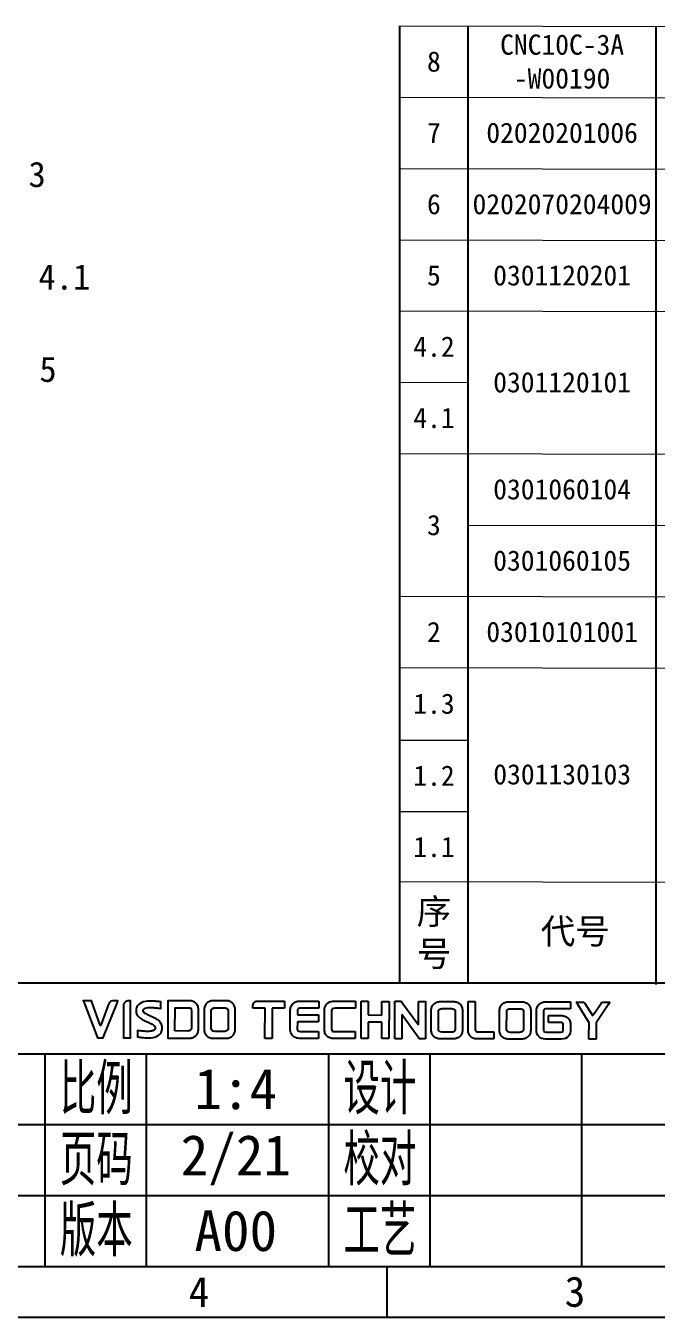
# Model space of a CAD drawing. Header units: millimetres. Extents: x 547 to 2149, y 622 to 1790.
# Drawn here: x 1022.7 to 1085, y 1580.2 to 1707.6 of the extents above; entities that cross this region are included whole.
import ezdxf

# ---------------------------------------------------------------- set-up
doc = ezdxf.new("R2010")
doc.units = ezdxf.units.MM
for name, color, linetype in [('中文标注', 3, 'Continuous'), ('仅图框使用', 7, 'Continuous'), ('元器件与线路', 7, 'Continuous'), ('英文数字标注', 3, 'Continuous')]:
    doc.layers.add(name, color=color, linetype=linetype)
doc.styles.get("Standard").update_dxf_attribs({"font": 'txt', "bigfont": 'gbcbig.shx'})
doc.styles.add('宋体', font='')
doc.styles.get('宋体').set_extended_font_data('宋体')

# ---------------------------------------------------------------- blocks, each defined once
blk = doc.blocks.new('Logo-Eng')
at = {"layer": '仅图框使用', "color": 4}
for points, knots in [([(-0.44, -1.42), (-0.44, -1.42), (-1.75, 1.92), (-1.75, 1.92), (-1.75, 1.92), (-1.75, 1.92), (-1.84, 2.14), (-1.84, 2.14), (-1.84, 2.14), (-1.84, 2.14), (-1.6, 2.14), (-1.6, 2.14), (-1.6, 2.14), (-1.6, 2.14), (-1.14, 2.14), (-1.14, 2.14), (-1.14, 2.14), (-1.14, 2.14), (-1.02, 2.14), (-1.02, 2.14), (-1.02, 2.14), (-1.02, 2.14), (-0.98, 2.03), (-0.98, 2.03), (-0.98, 2.03), (-0.98, 2.03), (-0.15, -0.28), (-0.15, -0.28), (-0.15, -0.28), (-0.15, -0.28), (-0.15, -0.28), (-0.15, -0.28), (-0.15, -0.28), (-0.14, -0.29), (-0.14, -0.3), (-0.13, -0.31), (-0.13, -0.31), (-0.13, -0.31), (-0.13, -0.31), (-0.13, -0.31), (-0.13, -0.31), (-0.13, -0.31), (-0.13, -0.31), (-0.12, -0.31), (-0.12, -0.31), (-0.12, -0.3), (-0.11, -0.29), (-0.11, -0.28), (-0.11, -0.28), (-0.11, -0.28), (-0.11, -0.28), (-0.11, -0.28), (-0.11, -0.28), (-0.11, -0.28), (0.64, 1.69), (0.64, 1.69), (0.64, 1.69), (0.82, 2.14), (0.9, 2.14), (1.3, 2.13), (1.3, 2.13), (1.3, 2.13), (1.36, 2.13), (1.36, 2.13), (1.36, 2.13), (1.36, 2.13), (1.6, 2.13), (1.6, 2.13), (1.6, 2.13), (1.6, 2.13), (1.51, 1.91), (1.51, 1.91), (1.51, 1.91), (1.51, 1.91), (0.17, -1.42), (0.17, -1.42), (0.17, -1.42), (0.17, -1.42), (0.13, -1.52), (0.13, -1.52), (0.13, -1.52), (0.13, -1.52), (0.02, -1.52), (0.02, -1.52), (0.02, -1.52), (0.02, -1.52), (-0.29, -1.52), (-0.29, -1.52), (-0.29, -1.52), (-0.29, -1.52), (-0.4, -1.52), (-0.4, -1.52), (-0.4, -1.52), (-0.4, -1.52), (-0.44, -1.42), (-0.44, -1.42)], [0, 0, 0, 0, 0.041667, 0.041667, 0.041667, 0.041667, 0.083333, 0.083333, 0.083333, 0.083333, 0.125, 0.125, 0.125, 0.125, 0.166667, 0.166667, 0.166667, 0.166667, 0.208333, 0.208333, 0.208333, 0.208333, 0.25, 0.25, 0.25, 0.25, 0.291667, 0.291667, 0.291667, 0.291667, 0.333333, 0.333333, 0.333333, 0.333333, 0.375, 0.375, 0.375, 0.375, 0.416667, 0.416667, 0.416667, 0.416667, 0.458333, 0.458333, 0.458333, 0.458333, 0.5, 0.5, 0.5, 0.5, 0.541667, 0.541667, 0.541667, 0.541667, 0.583333, 0.583333, 0.583333, 0.583333, 0.625, 0.625, 0.625, 0.625, 0.666667, 0.666667, 0.666667, 0.666667, 0.708333, 0.708333, 0.708333, 0.708333, 0.75, 0.75, 0.75, 0.75, 0.791667, 0.791667, 0.791667, 0.791667, 0.833333, 0.833333, 0.833333, 0.833333, 0.875, 0.875, 0.875, 0.875, 0.916667, 0.916667, 0.916667, 0.916667, 0.958333, 0.958333, 0.958333, 0.958333, 1, 1, 1, 1]), ([(2.85, 1.96), (2.85, 1.96), (2.84, -1.36), (2.84, -1.36), (2.84, -1.36), (2.84, -1.36), (2.84, -1.53), (2.84, -1.53), (2.84, -1.53), (2.84, -1.53), (2.68, -1.53), (2.68, -1.53), (2.68, -1.53), (2.68, -1.53), (2.29, -1.53), (2.29, -1.53), (2.29, -1.53), (2.29, -1.53), (2.13, -1.52), (2.13, -1.52), (2.13, -1.52), (2.13, -1.52), (2.13, -1.36), (2.13, -1.36), (2.13, -1.36), (2.13, -1.36), (2.14, 1.62), (2.14, 1.62), (2.14, 1.62), (2.14, 1.8), (2.2, 1.93), (2.3, 2.01), (2.3, 2.01), (2.4, 2.09), (2.53, 2.13), (2.68, 2.13), (2.68, 2.13), (2.68, 2.13), (2.85, 2.13), (2.85, 2.13), (2.85, 2.13), (2.85, 2.13), (2.85, 1.96), (2.85, 1.96)], [0, 0, 0, 0, 0.090909, 0.090909, 0.090909, 0.090909, 0.181818, 0.181818, 0.181818, 0.181818, 0.272727, 0.272727, 0.272727, 0.272727, 0.363636, 0.363636, 0.363636, 0.363636, 0.454545, 0.454545, 0.454545, 0.454545, 0.545455, 0.545455, 0.545455, 0.545455, 0.636364, 0.636364, 0.636364, 0.636364, 0.727273, 0.727273, 0.727273, 0.727273, 0.818182, 0.818182, 0.818182, 0.818182, 0.909091, 0.909091, 0.909091, 0.909091, 1, 1, 1, 1]), ([(5.48, 2.07), (5.56, 2.06), (5.63, 2.05), (5.68, 2.05), (5.68, 2.05), (5.68, 2.05), (5.82, 2.03), (5.82, 2.03), (5.82, 2.03), (5.82, 2.03), (5.82, 1.89), (5.82, 1.89), (5.82, 1.89), (5.82, 1.89), (5.82, 1.56), (5.82, 1.56), (5.82, 1.56), (5.82, 1.56), (5.82, 1.37), (5.82, 1.37), (5.82, 1.37), (5.82, 1.37), (5.64, 1.4), (5.64, 1.4), (5.64, 1.4), (5.5, 1.42), (5.37, 1.43), (5.22, 1.45), (5.22, 1.45), (5.08, 1.46), (4.94, 1.47), (4.81, 1.47), (4.81, 1.47), (4.64, 1.47), (4.44, 1.46), (4.29, 1.4), (4.29, 1.4), (4.17, 1.36), (4.08, 1.28), (4.07, 1.14), (4.07, 1.14), (4.08, 1.06), (4.13, 1), (4.2, 0.94), (4.2, 0.94), (4.29, 0.87), (4.41, 0.81), (4.51, 0.76), (4.51, 0.76), (4.51, 0.76), (4.51, 0.76), (4.51, 0.76), (4.51, 0.76), (4.63, 0.71), (4.71, 0.67), (4.79, 0.63), (4.79, 0.63), (4.79, 0.63), (4.79, 0.63), (4.79, 0.63), (4.79, 0.63), (4.89, 0.59), (4.98, 0.54), (5.09, 0.49), (5.09, 0.49), (5.19, 0.45), (5.29, 0.4), (5.38, 0.34), (5.38, 0.34), (5.48, 0.28), (5.57, 0.22), (5.66, 0.14), (5.66, 0.14), (5.66, 0.14), (5.66, 0.14), (5.66, 0.14), (5.66, 0.14), (5.75, 0.04), (5.83, -0.07), (5.89, -0.2), (5.89, -0.2), (5.94, -0.32), (5.97, -0.46), (5.97, -0.59), (5.97, -0.59), (5.97, -0.73), (5.93, -0.87), (5.86, -1), (5.86, -1), (5.8, -1.12), (5.7, -1.23), (5.58, -1.3), (5.58, -1.3), (5.37, -1.43), (5.11, -1.49), (4.84, -1.51), (4.84, -1.51), (4.58, -1.54), (4.31, -1.53), (4.08, -1.5), (4.08, -1.5), (4.02, -1.5), (3.95, -1.49), (3.89, -1.48), (3.89, -1.48), (3.82, -1.47), (3.75, -1.46), (3.68, -1.45), (3.68, -1.45), (3.68, -1.45), (3.54, -1.43), (3.54, -1.43), (3.54, -1.43), (3.54, -1.43), (3.54, -1.29), (3.54, -1.29), (3.54, -1.29), (3.54, -1.29), (3.54, -0.98), (3.54, -0.98), (3.54, -0.98), (3.54, -0.98), (3.54, -0.79), (3.54, -0.79), (3.54, -0.79), (3.54, -0.79), (3.73, -0.82), (3.73, -0.82), (3.73, -0.82), (3.86, -0.84), (3.99, -0.86), (4.11, -0.87), (4.11, -0.87), (4.24, -0.88), (4.36, -0.89), (4.49, -0.89), (4.49, -0.89), (4.49, -0.89), (4.49, -0.89), (4.49, -0.89), (4.49, -0.89), (4.6, -0.89), (4.69, -0.88), (4.78, -0.87), (4.78, -0.87), (4.86, -0.87), (4.93, -0.85), (4.99, -0.84), (4.99, -0.84), (5.08, -0.81), (5.17, -0.77), (5.23, -0.71), (5.23, -0.71), (5.26, -0.68), (5.28, -0.64), (5.28, -0.59), (5.28, -0.59), (5.28, -0.59), (5.28, -0.59), (5.28, -0.59), (5.28, -0.59), (5.28, -0.53), (5.27, -0.47), (5.25, -0.42), (5.25, -0.42), (5.22, -0.37), (5.19, -0.33), (5.14, -0.29), (5.14, -0.29), (5.14, -0.29), (5.14, -0.29), (5.14, -0.29), (5.14, -0.29), (5.09, -0.25), (5.03, -0.21), (4.96, -0.17), (4.96, -0.17), (4.89, -0.13), (4.82, -0.1), (4.75, -0.06), (4.75, -0.06), (4.75, -0.06), (4.75, -0.06), (4.75, -0.06), (4.75, -0.06), (4.75, -0.06), (4.71, -0.04), (4.71, -0.04), (4.71, -0.04), (4.64, -0.02), (4.58, 0.01), (4.5, 0.05), (4.5, 0.05), (4.39, 0.1), (4.26, 0.15), (4.13, 0.21), (4.13, 0.21), (4, 0.28), (3.88, 0.35), (3.77, 0.44), (3.77, 0.44), (3.77, 0.44), (3.77, 0.44), (3.77, 0.44), (3.77, 0.44), (3.71, 0.48), (3.66, 0.53), (3.62, 0.58), (3.62, 0.58), (3.57, 0.63), (3.53, 0.68), (3.5, 0.74), (3.5, 0.74), (3.5, 0.74), (3.49, 0.74), (3.49, 0.74), (3.49, 0.74), (3.41, 0.87), (3.38, 1.03), (3.39, 1.18), (3.39, 1.18), (3.4, 1.35), (3.45, 1.52), (3.53, 1.63), (3.53, 1.63), (3.53, 1.63), (3.53, 1.63), (3.53, 1.63), (3.53, 1.63), (3.67, 1.84), (3.89, 1.96), (4.13, 2.03), (4.13, 2.03), (4.36, 2.1), (4.6, 2.11), (4.81, 2.11), (4.81, 2.11), (4.89, 2.11), (4.97, 2.11), (5.05, 2.11), (5.05, 2.11), (5.13, 2.1), (5.21, 2.1), (5.28, 2.09), (5.28, 2.09), (5.34, 2.08), (5.41, 2.08), (5.48, 2.07)], [0, 0, 0, 0, 0.016129, 0.016129, 0.016129, 0.016129, 0.032258, 0.032258, 0.032258, 0.032258, 0.048387, 0.048387, 0.048387, 0.048387, 0.064516, 0.064516, 0.064516, 0.064516, 0.080645, 0.080645, 0.080645, 0.080645, 0.096774, 0.096774, 0.096774, 0.096774, 0.112903, 0.112903, 0.112903, 0.112903, 0.129032, 0.129032, 0.129032, 0.129032, 0.145161, 0.145161, 0.145161, 0.145161, 0.16129, 0.16129, 0.16129, 0.16129, 0.177419, 0.177419, 0.177419, 0.177419, 0.193548, 0.193548, 0.193548, 0.193548, 0.209677, 0.209677, 0.209677, 0.209677, 0.225806, 0.225806, 0.225806, 0.225806, 0.241935, 0.241935, 0.241935, 0.241935, 0.258065, 0.258065, 0.258065, 0.258065, 0.274194, 0.274194, 0.274194, 0.274194, 0.290323, 0.290323, 0.290323, 0.290323, 0.306452, 0.306452, 0.306452, 0.306452, 0.322581, 0.322581, 0.322581, 0.322581, 0.33871, 0.33871, 0.33871, 0.33871, 0.354839, 0.354839, 0.354839, 0.354839, 0.370968, 0.370968, 0.370968, 0.370968, 0.387097, 0.387097, 0.387097, 0.387097, 0.403226, 0.403226, 0.403226, 0.403226, 0.419355, 0.419355, 0.419355, 0.419355, 0.435484, 0.435484, 0.435484, 0.435484, 0.451613, 0.451613, 0.451613, 0.451613, 0.467742, 0.467742, 0.467742, 0.467742, 0.483871, 0.483871, 0.483871, 0.483871, 0.5, 0.5, 0.5, 0.5, 0.516129, 0.516129, 0.516129, 0.516129, 0.532258, 0.532258, 0.532258, 0.532258, 0.548387, 0.548387, 0.548387, 0.548387, 0.564516, 0.564516, 0.564516, 0.564516, 0.580645, 0.580645, 0.580645, 0.580645, 0.596774, 0.596774, 0.596774, 0.596774, 0.612903, 0.612903, 0.612903, 0.612903, 0.629032, 0.629032, 0.629032, 0.629032, 0.645161, 0.645161, 0.645161, 0.645161, 0.66129, 0.66129, 0.66129, 0.66129, 0.677419, 0.677419, 0.677419, 0.677419, 0.693548, 0.693548, 0.693548, 0.693548, 0.709677, 0.709677, 0.709677, 0.709677, 0.725806, 0.725806, 0.725806, 0.725806, 0.741935, 0.741935, 0.741935, 0.741935, 0.758065, 0.758065, 0.758065, 0.758065, 0.774194, 0.774194, 0.774194, 0.774194, 0.790323, 0.790323, 0.790323, 0.790323, 0.806452, 0.806452, 0.806452, 0.806452, 0.822581, 0.822581, 0.822581, 0.822581, 0.83871, 0.83871, 0.83871, 0.83871, 0.854839, 0.854839, 0.854839, 0.854839, 0.870968, 0.870968, 0.870968, 0.870968, 0.887097, 0.887097, 0.887097, 0.887097, 0.903226, 0.903226, 0.903226, 0.903226, 0.919355, 0.919355, 0.919355, 0.919355, 0.935484, 0.935484, 0.935484, 0.935484, 0.951613, 0.951613, 0.951613, 0.951613, 0.967742, 0.967742, 0.967742, 0.967742, 0.983871, 0.983871, 0.983871, 0.983871, 1, 1, 1, 1]), ([(6.51, -1.38), (6.51, -1.38), (6.52, 1.97), (6.52, 1.97), (6.52, 1.97), (6.52, 1.97), (6.52, 2.14), (6.52, 2.14), (6.52, 2.14), (6.52, 2.14), (6.68, 2.14), (6.68, 2.14), (6.68, 2.14), (6.68, 2.14), (8.65, 2.13), (8.65, 2.13), (8.65, 2.13), (8.78, 2.13), (8.9, 2.11), (9.01, 2.07), (9.01, 2.07), (9.12, 2.02), (9.22, 1.96), (9.31, 1.87), (9.31, 1.87), (9.31, 1.87), (9.31, 1.87), (9.31, 1.87), (9.31, 1.87), (9.4, 1.79), (9.46, 1.69), (9.5, 1.57), (9.5, 1.57), (9.54, 1.46), (9.56, 1.34), (9.56, 1.21), (9.56, 1.21), (9.56, 1.21), (9.56, -0.55), (9.56, -0.55), (9.56, -0.55), (9.56, -0.71), (9.54, -0.84), (9.5, -0.96), (9.5, -0.96), (9.45, -1.09), (9.39, -1.2), (9.3, -1.29), (9.3, -1.29), (9.3, -1.29), (9.3, -1.29), (9.3, -1.29), (9.3, -1.29), (9.26, -1.33), (9.22, -1.36), (9.17, -1.39), (9.17, -1.39), (9.17, -1.39), (9.17, -1.39), (9.17, -1.39), (9.17, -1.39), (9.12, -1.43), (9.07, -1.45), (9.01, -1.48), (9.01, -1.48), (9.01, -1.48), (9.01, -1.48), (9.01, -1.48), (9.01, -1.48), (8.96, -1.5), (8.92, -1.52), (8.87, -1.53), (8.87, -1.53), (8.87, -1.53), (8.87, -1.53), (8.87, -1.53), (8.87, -1.53), (8.82, -1.54), (8.77, -1.54), (8.73, -1.54), (8.73, -1.54), (8.73, -1.54), (6.67, -1.54), (6.67, -1.54), (6.67, -1.54), (6.67, -1.54), (6.51, -1.54), (6.51, -1.54), (6.51, -1.54), (6.51, -1.54), (6.51, -1.38), (6.51, -1.38)], [0, 0, 0, 0, 0.043478, 0.043478, 0.043478, 0.043478, 0.086957, 0.086957, 0.086957, 0.086957, 0.130435, 0.130435, 0.130435, 0.130435, 0.173913, 0.173913, 0.173913, 0.173913, 0.217391, 0.217391, 0.217391, 0.217391, 0.26087, 0.26087, 0.26087, 0.26087, 0.304348, 0.304348, 0.304348, 0.304348, 0.347826, 0.347826, 0.347826, 0.347826, 0.391304, 0.391304, 0.391304, 0.391304, 0.434783, 0.434783, 0.434783, 0.434783, 0.478261, 0.478261, 0.478261, 0.478261, 0.521739, 0.521739, 0.521739, 0.521739, 0.565217, 0.565217, 0.565217, 0.565217, 0.608696, 0.608696, 0.608696, 0.608696, 0.652174, 0.652174, 0.652174, 0.652174, 0.695652, 0.695652, 0.695652, 0.695652, 0.73913, 0.73913, 0.73913, 0.73913, 0.782609, 0.782609, 0.782609, 0.782609, 0.826087, 0.826087, 0.826087, 0.826087, 0.869565, 0.869565, 0.869565, 0.869565, 0.913043, 0.913043, 0.913043, 0.913043, 0.956522, 0.956522, 0.956522, 0.956522, 1, 1, 1, 1]), ([(7.22, -0.84), (7.22, -0.84), (8.48, -0.85), (8.48, -0.85), (8.48, -0.85), (8.59, -0.85), (8.7, -0.83), (8.77, -0.77), (8.77, -0.77), (8.82, -0.73), (8.85, -0.66), (8.85, -0.55), (8.85, -0.55), (8.85, -0.55), (8.85, 1.12), (8.85, 1.12), (8.85, 1.12), (8.85, 1.27), (8.83, 1.35), (8.79, 1.39), (8.79, 1.39), (8.75, 1.43), (8.67, 1.44), (8.55, 1.44), (8.55, 1.44), (8.55, 1.44), (7.23, 1.45), (7.23, 1.45), (7.23, 1.45), (7.23, 1.45), (7.22, -0.84), (7.22, -0.84)], [0, 0, 0, 0, 0.125, 0.125, 0.125, 0.125, 0.25, 0.25, 0.25, 0.25, 0.375, 0.375, 0.375, 0.375, 0.5, 0.5, 0.5, 0.5, 0.625, 0.625, 0.625, 0.625, 0.75, 0.75, 0.75, 0.75, 0.875, 0.875, 0.875, 0.875, 1, 1, 1, 1]), ([(10.1, -0.67), (10.1, -0.67), (10.1, 1.24), (10.1, 1.24), (10.1, 1.24), (10.1, 1.36), (10.12, 1.48), (10.16, 1.58), (10.16, 1.58), (10.2, 1.69), (10.26, 1.79), (10.34, 1.87), (10.34, 1.87), (10.34, 1.87), (10.34, 1.87), (10.34, 1.87), (10.34, 1.87), (10.42, 1.96), (10.52, 2.02), (10.64, 2.07), (10.64, 2.07), (10.75, 2.11), (10.87, 2.13), (11.01, 2.13), (11.01, 2.13), (11.01, 2.13), (12.28, 2.13), (12.28, 2.13), (12.28, 2.13), (12.42, 2.13), (12.54, 2.11), (12.65, 2.06), (12.65, 2.06), (12.76, 2.02), (12.86, 1.95), (12.95, 1.86), (12.95, 1.86), (13.02, 1.78), (13.08, 1.68), (13.12, 1.58), (13.12, 1.58), (13.16, 1.47), (13.18, 1.36), (13.18, 1.23), (13.18, 1.23), (13.18, 1.23), (13.17, -0.68), (13.17, -0.68), (13.17, -0.68), (13.17, -0.8), (13.15, -0.92), (13.12, -1.02), (13.12, -1.02), (13.08, -1.12), (13.02, -1.22), (12.94, -1.3), (12.94, -1.3), (12.85, -1.39), (12.75, -1.45), (12.64, -1.5), (12.64, -1.5), (12.53, -1.54), (12.41, -1.56), (12.27, -1.56), (12.27, -1.56), (12.27, -1.56), (11, -1.56), (11, -1.56), (11, -1.56), (10.87, -1.56), (10.74, -1.54), (10.63, -1.49), (10.63, -1.49), (10.52, -1.45), (10.42, -1.38), (10.33, -1.29), (10.33, -1.29), (10.33, -1.29), (10.33, -1.29), (10.33, -1.29), (10.33, -1.29), (10.25, -1.21), (10.19, -1.12), (10.15, -1.01), (10.15, -1.01), (10.11, -0.91), (10.1, -0.8), (10.1, -0.67)], [0, 0, 0, 0, 0.045455, 0.045455, 0.045455, 0.045455, 0.090909, 0.090909, 0.090909, 0.090909, 0.136364, 0.136364, 0.136364, 0.136364, 0.181818, 0.181818, 0.181818, 0.181818, 0.227273, 0.227273, 0.227273, 0.227273, 0.272727, 0.272727, 0.272727, 0.272727, 0.318182, 0.318182, 0.318182, 0.318182, 0.363636, 0.363636, 0.363636, 0.363636, 0.409091, 0.409091, 0.409091, 0.409091, 0.454545, 0.454545, 0.454545, 0.454545, 0.5, 0.5, 0.5, 0.5, 0.545455, 0.545455, 0.545455, 0.545455, 0.590909, 0.590909, 0.590909, 0.590909, 0.636364, 0.636364, 0.636364, 0.636364, 0.681818, 0.681818, 0.681818, 0.681818, 0.727273, 0.727273, 0.727273, 0.727273, 0.772727, 0.772727, 0.772727, 0.772727, 0.818182, 0.818182, 0.818182, 0.818182, 0.863636, 0.863636, 0.863636, 0.863636, 0.909091, 0.909091, 0.909091, 0.909091, 0.954545, 0.954545, 0.954545, 0.954545, 1, 1, 1, 1]), ([(11.16, -0.89), (11.16, -0.89), (12.07, -0.9), (12.07, -0.9), (12.07, -0.9), (12.18, -0.9), (12.3, -0.87), (12.38, -0.8), (12.38, -0.8), (12.43, -0.76), (12.47, -0.7), (12.47, -0.62), (12.47, -0.62), (12.47, -0.62), (12.47, 1.19), (12.47, 1.19), (12.47, 1.19), (12.47, 1.26), (12.45, 1.32), (12.39, 1.36), (12.39, 1.36), (12.33, 1.41), (12.23, 1.43), (12.09, 1.43), (12.09, 1.43), (12.09, 1.43), (11.19, 1.44), (11.19, 1.44), (11.19, 1.44), (11.06, 1.44), (10.96, 1.41), (10.89, 1.36), (10.89, 1.36), (10.83, 1.32), (10.8, 1.26), (10.8, 1.19), (10.8, 1.19), (10.8, 1.19), (10.8, -0.62), (10.8, -0.62), (10.8, -0.62), (10.8, -0.68), (10.83, -0.75), (10.9, -0.81), (10.9, -0.81), (10.96, -0.86), (11.05, -0.89), (11.16, -0.89)], [0, 0, 0, 0, 0.083333, 0.083333, 0.083333, 0.083333, 0.166667, 0.166667, 0.166667, 0.166667, 0.25, 0.25, 0.25, 0.25, 0.333333, 0.333333, 0.333333, 0.333333, 0.416667, 0.416667, 0.416667, 0.416667, 0.5, 0.5, 0.5, 0.5, 0.583333, 0.583333, 0.583333, 0.583333, 0.666667, 0.666667, 0.666667, 0.666667, 0.75, 0.75, 0.75, 0.75, 0.833333, 0.833333, 0.833333, 0.833333, 0.916667, 0.916667, 0.916667, 0.916667, 1, 1, 1, 1]), ([(33.6, -0.97), (33.6, -0.97), (34.51, -0.97), (34.51, -0.97), (34.51, -0.97), (34.61, -0.97), (34.73, -0.94), (34.81, -0.87), (34.81, -0.87), (34.86, -0.83), (34.9, -0.77), (34.9, -0.7), (34.9, -0.7), (34.9, -0.7), (34.9, 1.12), (34.9, 1.12), (34.9, 1.12), (34.9, 1.19), (34.88, 1.25), (34.83, 1.29), (34.83, 1.29), (34.76, 1.33), (34.67, 1.36), (34.53, 1.36), (34.53, 1.36), (34.53, 1.36), (33.62, 1.36), (33.62, 1.36), (33.62, 1.36), (33.49, 1.36), (33.39, 1.33), (33.32, 1.29), (33.32, 1.29), (33.32, 1.29), (33.32, 1.29), (33.32, 1.29), (33.32, 1.29), (33.27, 1.24), (33.24, 1.19), (33.24, 1.12), (33.24, 1.12), (33.24, 1.12), (33.23, -0.69), (33.23, -0.69), (33.23, -0.69), (33.23, -0.75), (33.27, -0.83), (33.33, -0.88), (33.33, -0.88), (33.39, -0.93), (33.48, -0.96), (33.6, -0.97)], [0, 0, 0, 0, 0.076923, 0.076923, 0.076923, 0.076923, 0.153846, 0.153846, 0.153846, 0.153846, 0.230769, 0.230769, 0.230769, 0.230769, 0.307692, 0.307692, 0.307692, 0.307692, 0.384615, 0.384615, 0.384615, 0.384615, 0.461538, 0.461538, 0.461538, 0.461538, 0.538462, 0.538462, 0.538462, 0.538462, 0.615385, 0.615385, 0.615385, 0.615385, 0.692308, 0.692308, 0.692308, 0.692308, 0.769231, 0.769231, 0.769231, 0.769231, 0.846154, 0.846154, 0.846154, 0.846154, 0.923077, 0.923077, 0.923077, 0.923077, 1, 1, 1, 1]), ([(40.34, -0.98), (40.34, -0.98), (41.25, -0.98), (41.25, -0.98), (41.25, -0.98), (41.35, -0.98), (41.47, -0.95), (41.55, -0.89), (41.55, -0.89), (41.6, -0.85), (41.64, -0.79), (41.64, -0.71), (41.64, -0.71), (41.64, -0.71), (41.64, 1.1), (41.64, 1.1), (41.64, 1.1), (41.64, 1.17), (41.62, 1.23), (41.56, 1.27), (41.56, 1.27), (41.5, 1.32), (41.4, 1.35), (41.27, 1.35), (41.27, 1.35), (41.27, 1.35), (40.36, 1.35), (40.36, 1.35), (40.36, 1.35), (40.23, 1.35), (40.13, 1.32), (40.06, 1.27), (40.06, 1.27), (40.06, 1.27), (40.06, 1.27), (40.06, 1.27), (40.06, 1.27), (40.01, 1.23), (39.98, 1.17), (39.98, 1.11), (39.98, 1.11), (39.98, 1.11), (39.97, -0.71), (39.97, -0.71), (39.97, -0.71), (39.97, -0.77), (40, -0.84), (40.07, -0.9), (40.07, -0.9), (40.13, -0.95), (40.22, -0.98), (40.34, -0.98)], [0, 0, 0, 0, 0.076923, 0.076923, 0.076923, 0.076923, 0.153846, 0.153846, 0.153846, 0.153846, 0.230769, 0.230769, 0.230769, 0.230769, 0.307692, 0.307692, 0.307692, 0.307692, 0.384615, 0.384615, 0.384615, 0.384615, 0.461538, 0.461538, 0.461538, 0.461538, 0.538462, 0.538462, 0.538462, 0.538462, 0.615385, 0.615385, 0.615385, 0.615385, 0.692308, 0.692308, 0.692308, 0.692308, 0.769231, 0.769231, 0.769231, 0.769231, 0.846154, 0.846154, 0.846154, 0.846154, 0.923077, 0.923077, 0.923077, 0.923077, 1, 1, 1, 1]), ([(18.72, -1.16), (18.64, -1.01), (18.6, -0.82), (18.6, -0.59), (18.6, -0.59), (18.6, -0.59), (18.6, 1.15), (18.6, 1.15)], [0.73684211, 0.73684211, 0.73684211, 0.73684211, 0.76315789, 0.76315789, 0.76315789, 0.76315789, 0.78947368, 0.78947368, 0.78947368, 0.78947368]), ([(43.15, -1.4), (42.99, -1.23), (42.91, -1), (42.91, -0.74), (42.91, -0.74), (42.91, -0.74), (42.91, 1.14), (42.91, 1.14)], [0.76190476, 0.76190476, 0.76190476, 0.76190476, 0.78571429, 0.78571429, 0.78571429, 0.78571429, 0.80952381, 0.80952381, 0.80952381, 0.80952381])]:
    blk.add_open_spline(points, degree=3, knots=knots, dxfattribs=at)
for points in [[(14.91, 1.57), (14.91, 1.68), (14.94, 1.83), (15.02, 1.94)], [(14.91, 1.41), (14.91, 1.41), (14.91, 1.57), (14.91, 1.57)], [(15.07, 1.41), (15.07, 1.41), (14.91, 1.41), (14.91, 1.41)], [(15.02, 1.94), (15.09, 2.04), (15.2, 2.11), (15.35, 2.11)], [(16.12, 1.4), (16.12, 1.4), (15.07, 1.41), (15.07, 1.41)], [(15.35, 2.11), (15.35, 2.11), (17.88, 2.1), (17.88, 2.1)], [(16.11, -1.42), (16.11, -1.42), (16.12, 1.4), (16.12, 1.4)], [(17.88, 1.4), (17.88, 1.4), (16.82, 1.4), (16.82, 1.4)], [(16.82, 1.4), (16.82, 1.4), (16.82, -1.42), (16.82, -1.42)], [(17.88, 2.1), (17.88, 2.1), (18.04, 2.1), (18.04, 2.1)], [(18.04, 1.4), (18.04, 1.4), (17.88, 1.4), (17.88, 1.4)], [(18.04, 2.1), (18.04, 2.1), (18.04, 1.94), (18.04, 1.94)], [(18.04, 1.94), (18.04, 1.94), (18.04, 1.56), (18.04, 1.56)], [(18.04, 1.56), (18.04, 1.56), (18.04, 1.4), (18.04, 1.4)], [(18.6, 1.15), (18.6, 1.28), (18.63, 1.41), (18.67, 1.53)], [(18.67, 1.53), (18.71, 1.65), (18.78, 1.75), (18.86, 1.85)], [(18.86, 1.85), (18.94, 1.93), (19.04, 2), (19.15, 2.04)], [(18.86, 1.85), (18.86, 1.85), (18.86, 1.85), (18.86, 1.85)], [(19.15, 2.04), (19.25, 2.08), (19.37, 2.1), (19.5, 2.1)], [(19.35, 1.32), (19.31, 1.29), (19.31, 1.22), (19.31, 1.16)], [(19.69, 1.4), (19.5, 1.4), (19.4, 1.37), (19.35, 1.32)], [(19.5, 2.1), (19.5, 2.1), (21.26, 2.1), (21.26, 2.1)], [(21.25, 1.4), (21.25, 1.4), (19.69, 1.4), (19.69, 1.4)], [(21.42, 1.4), (21.42, 1.4), (21.25, 1.4), (21.25, 1.4)], [(21.26, 2.1), (21.26, 2.1), (21.42, 2.09), (21.42, 2.09)], [(21.42, 2.09), (21.42, 2.09), (21.42, 1.93), (21.42, 1.93)], [(21.42, 1.93), (21.42, 1.93), (21.42, 1.56), (21.42, 1.56)], [(21.42, 1.56), (21.42, 1.56), (21.42, 1.4), (21.42, 1.4)], [(21.98, 1.19), (21.98, 1.31), (22, 1.43), (22.04, 1.54)], [(22.04, 1.54), (22.09, 1.65), (22.15, 1.74), (22.23, 1.83)], [(22.23, 1.83), (22.32, 1.92), (22.41, 1.98), (22.52, 2.03)], [(22.52, 2.03), (22.62, 2.07), (22.74, 2.09), (22.86, 2.09)], [(22.76, 1.35), (22.71, 1.32), (22.69, 1.27), (22.69, 1.16)], [(23.05, 1.39), (22.92, 1.39), (22.82, 1.38), (22.76, 1.35)], [(22.86, 2.09), (22.86, 2.09), (24.88, 2.09), (24.88, 2.09)], [(24.88, 1.39), (24.88, 1.39), (23.05, 1.39), (23.05, 1.39)], [(24.88, 2.09), (24.88, 2.09), (25.04, 2.09), (25.04, 2.09)], [(25.04, 1.39), (25.04, 1.39), (24.88, 1.39), (24.88, 1.39)], [(25.04, 2.09), (25.04, 2.09), (25.04, 1.93), (25.04, 1.93)], [(25.04, 1.93), (25.04, 1.93), (25.04, 1.55), (25.04, 1.55)], [(25.04, 1.55), (25.04, 1.55), (25.04, 1.39), (25.04, 1.39)], [(25.6, -1.43), (25.6, -1.43), (25.61, 1.92), (25.61, 1.92)], [(25.61, 1.92), (25.61, 1.92), (25.61, 2.09), (25.61, 2.09)], [(25.61, 2.09), (25.61, 2.09), (25.77, 2.09), (25.77, 2.09)], [(25.77, 2.09), (25.77, 2.09), (26.15, 2.09), (26.15, 2.09)], [(26.15, 2.09), (26.15, 2.09), (26.31, 2.09), (26.31, 2.09)], [(26.31, 2.09), (26.31, 2.09), (26.31, 1.92), (26.31, 1.92)], [(26.31, 1.92), (26.31, 1.92), (26.31, 0.74), (26.31, 0.74)], [(27.65, 0.73), (27.65, 0.73), (27.66, 1.92), (27.66, 1.92)], [(27.66, 1.92), (27.66, 1.92), (27.66, 2.08), (27.66, 2.08)], [(27.66, 2.08), (27.66, 2.08), (27.82, 2.08), (27.82, 2.08)], [(27.82, 2.08), (27.82, 2.08), (28.2, 2.08), (28.2, 2.08)], [(28.2, 2.08), (28.2, 2.08), (28.36, 2.08), (28.36, 2.08)], [(28.36, 1.92), (28.36, 1.92), (28.35, -1.44), (28.35, -1.44)], [(28.36, 2.08), (28.36, 2.08), (28.36, 1.92), (28.36, 1.92)], [(28.92, -1.46), (28.92, -1.46), (28.93, 1.93), (28.93, 1.93)], [(28.93, 1.93), (28.93, 1.93), (28.93, 2.09), (28.93, 2.09)], [(28.93, 2.09), (28.93, 2.09), (29.09, 2.09), (29.09, 2.09)], [(29.09, 2.09), (29.09, 2.09), (29.47, 2.09), (29.47, 2.09)], [(29.47, 2.09), (29.47, 2.09), (29.55, 2.09), (29.55, 2.09)], [(29.55, 2.09), (29.55, 2.09), (29.6, 2.02), (29.6, 2.02)], [(29.6, 2.02), (29.6, 2.02), (31.26, -0.25), (31.26, -0.25)], [(31.26, -0.25), (31.26, -0.25), (31.27, 1.91), (31.27, 1.91)], [(31.27, 1.91), (31.27, 1.91), (31.27, 2.07), (31.27, 2.07)], [(31.27, 2.07), (31.27, 2.07), (31.42, 2.07), (31.42, 2.07)], [(31.42, 2.07), (31.42, 2.07), (31.8, 2.08), (31.8, 2.08)], [(31.8, 2.08), (31.8, 2.08), (31.97, 2.09), (31.97, 2.09)], [(31.97, 1.92), (31.97, 1.92), (31.96, -1.47), (31.96, -1.47)], [(31.97, 2.09), (31.97, 2.09), (31.97, 1.92), (31.97, 1.92)], [(32.53, 1.17), (32.53, 1.29), (32.55, 1.41), (32.59, 1.51)], [(32.59, 1.51), (32.63, 1.62), (32.69, 1.71), (32.77, 1.79)], [(32.77, 1.79), (32.86, 1.88), (32.96, 1.95), (33.07, 2)], [(33.07, 2), (33.18, 2.04), (33.31, 2.06), (33.44, 2.06)], [(33.44, 2.06), (33.44, 2.06), (34.71, 2.06), (34.71, 2.06)], [(34.71, 2.06), (34.85, 2.06), (34.97, 2.03), (35.08, 1.99)], [(35.08, 1.99), (35.08, 1.99), (35.08, 1.99), (35.08, 1.99)], [(35.08, 1.99), (35.2, 1.95), (35.3, 1.88), (35.38, 1.79)], [(35.38, 1.79), (35.46, 1.71), (35.52, 1.61), (35.55, 1.5)], [(35.55, 1.5), (35.59, 1.4), (35.61, 1.28), (35.61, 1.16)], [(36.17, -0.77), (36.17, -0.77), (36.18, 1.89), (36.18, 1.89)], [(36.18, 1.89), (36.18, 1.89), (36.18, 2.05), (36.18, 2.05)], [(36.18, 2.05), (36.18, 2.05), (36.34, 2.05), (36.34, 2.05)], [(36.34, 2.05), (36.34, 2.05), (36.72, 2.05), (36.72, 2.05)], [(36.72, 2.05), (36.72, 2.05), (36.88, 2.05), (36.88, 2.05)], [(36.88, 2.05), (36.88, 2.05), (36.88, 1.88), (36.88, 1.88)], [(36.88, 1.88), (36.88, 1.88), (36.88, -0.7), (36.88, -0.7)], [(39.27, 1.15), (39.27, 1.28), (39.29, 1.39), (39.33, 1.5)], [(39.33, 1.5), (39.37, 1.6), (39.43, 1.7), (39.51, 1.78)], [(39.51, 1.78), (39.59, 1.87), (39.7, 1.94), (39.81, 1.98)], [(39.81, 1.98), (39.92, 2.02), (40.05, 2.05), (40.18, 2.04)], [(40.18, 2.04), (40.18, 2.04), (41.45, 2.04), (41.45, 2.04)], [(41.45, 2.04), (41.59, 2.04), (41.71, 2.02), (41.82, 1.97)], [(41.82, 1.97), (41.82, 1.97), (41.82, 1.98), (41.82, 1.98)], [(41.82, 1.98), (41.94, 1.93), (42.03, 1.86), (42.12, 1.77)], [(42.12, 1.77), (42.2, 1.69), (42.26, 1.6), (42.29, 1.49)], [(42.29, 1.49), (42.33, 1.38), (42.35, 1.27), (42.35, 1.14)], [(42.91, 1.14), (42.92, 1.26), (42.94, 1.38), (42.98, 1.49)], [(42.98, 1.49), (43.02, 1.6), (43.09, 1.7), (43.17, 1.79)], [(43.17, 1.79), (43.25, 1.87), (43.36, 1.94), (43.48, 1.98)], [(43.48, 1.98), (43.59, 2.02), (43.72, 2.04), (43.87, 2.04)], [(43.48, 1.98), (43.48, 1.98), (43.48, 1.98), (43.48, 1.98)], [(43.69, 1.3), (43.65, 1.28), (43.62, 1.22), (43.62, 1.11)], [(43.98, 1.34), (43.85, 1.34), (43.74, 1.34), (43.69, 1.3)], [(43.87, 2.04), (43.87, 2.04), (46.11, 2.04), (46.11, 2.04)], [(46.11, 1.34), (46.11, 1.34), (43.98, 1.34), (43.98, 1.34)], [(46.11, 2.04), (46.11, 2.04), (46.28, 2.04), (46.28, 2.04)], [(46.27, 1.34), (46.27, 1.34), (46.11, 1.34), (46.11, 1.34)], [(46.28, 1.5), (46.28, 1.5), (46.27, 1.34), (46.27, 1.34)], [(46.28, 2.04), (46.28, 2.04), (46.28, 1.87), (46.28, 1.87)], [(46.28, 1.87), (46.28, 1.87), (46.28, 1.5), (46.28, 1.5)], [(47, 1.76), (47, 1.76), (46.85, 2.01), (46.85, 2.01)], [(46.85, 2.01), (46.85, 2.01), (47.14, 2.01), (47.14, 2.01)], [(48.11, -0.04), (48.11, -0.04), (47, 1.76), (47, 1.76)], [(47.14, 2.01), (47.14, 2.01), (47.52, 2.01), (47.52, 2.01)], [(47.52, 2.01), (47.52, 2.01), (47.61, 2.01), (47.61, 2.01)], [(47.61, 2.01), (47.61, 2.01), (47.66, 1.93), (47.66, 1.93)], [(47.66, 1.93), (47.66, 1.93), (48.48, 0.65), (48.48, 0.65)], [(48.71, 1), (48.71, 1), (49.34, 1.93), (49.34, 1.93)], [(49.99, 1.75), (49.99, 1.75), (48.81, -0.04), (48.81, -0.04)], [(49.34, 1.93), (49.34, 1.93), (49.38, 2), (49.38, 2)], [(49.38, 2), (49.38, 2), (49.47, 2), (49.47, 2)], [(49.47, 2), (49.47, 2), (49.85, 2), (49.85, 2)], [(49.85, 2), (49.85, 2), (50.15, 2), (50.15, 2)], [(50.15, 2), (50.15, 2), (49.99, 1.75), (49.99, 1.75)], [(19.31, 0.05), (19.31, 0.05), (19.3, -0.66), (19.3, -0.66)], [(19.31, 1.16), (19.31, 1.16), (19.31, 0.75), (19.31, 0.75)], [(19.31, 0.75), (19.31, 0.75), (21.25, 0.74), (21.25, 0.74)], [(21.25, 0.05), (21.25, 0.05), (19.31, 0.05), (19.31, 0.05)], [(21.25, 0.74), (21.25, 0.74), (21.41, 0.74), (21.41, 0.74)], [(21.41, 0.05), (21.41, 0.05), (21.25, 0.05), (21.25, 0.05)], [(21.41, 0.74), (21.41, 0.74), (21.41, 0.58), (21.41, 0.58)], [(21.41, 0.58), (21.41, 0.58), (21.41, 0.21), (21.41, 0.21)], [(21.41, 0.21), (21.41, 0.21), (21.41, 0.05), (21.41, 0.05)], [(21.98, -0.62), (21.98, -0.62), (21.98, 1.19), (21.98, 1.19)], [(22.69, 1.16), (22.69, 1.16), (22.69, -0.6), (22.69, -0.6)], [(26.31, 0.74), (26.31, 0.74), (27.65, 0.73), (27.65, 0.73)], [(27.65, 0.04), (27.65, 0.04), (26.31, 0.04), (26.31, 0.04)], [(26.31, 0.04), (26.31, 0.04), (26.31, -1.44), (26.31, -1.44)], [(27.65, -1.44), (27.65, -1.44), (27.65, 0.04), (27.65, 0.04)], [(29.63, 0.79), (29.63, 0.79), (29.62, -1.46), (29.62, -1.46)], [(31.29, -1.56), (31.29, -1.56), (29.63, 0.79), (29.63, 0.79)], [(32.53, -0.74), (32.53, -0.74), (32.53, 1.17), (32.53, 1.17)], [(35.61, 1.16), (35.61, 1.16), (35.61, -0.75), (35.61, -0.75)], [(39.27, -0.76), (39.27, -0.76), (39.27, 1.15), (39.27, 1.15)], [(42.35, 1.14), (42.35, 1.14), (42.35, -0.77), (42.35, -0.77)], [(43.62, 1.11), (43.62, 1.11), (43.62, -0.74), (43.62, -0.74)], [(44.09, 0.52), (44.09, 0.52), (44.09, 0.68), (44.09, 0.68)], [(44.09, 0.68), (44.09, 0.68), (44.25, 0.68), (44.25, 0.68)], [(44.09, 0.14), (44.09, 0.14), (44.09, 0.52), (44.09, 0.52)], [(44.09, -0.02), (44.09, -0.02), (44.09, 0.14), (44.09, 0.14)], [(44.25, 0.68), (44.25, 0.68), (45.35, 0.67), (45.35, 0.67)], [(45.35, 0.67), (45.48, 0.67), (45.6, 0.65), (45.71, 0.62)], [(45.71, 0.62), (45.83, 0.58), (45.93, 0.52), (46.02, 0.44)], [(46.02, 0.44), (46.14, 0.33), (46.21, 0.21), (46.24, 0.07)], [(46.24, 0.07), (46.27, -0.05), (46.28, -0.17), (46.28, -0.3)], [(48.48, 0.65), (48.48, 0.65), (48.52, 0.71), (48.52, 0.71)], [(48.52, 0.71), (48.57, 0.8), (48.64, 0.89), (48.71, 1)], [(19.12, -1.5), (18.95, -1.44), (18.81, -1.32), (18.72, -1.16)], [(19.3, -0.66), (19.3, -0.74), (19.33, -0.79), (19.37, -0.83)], [(19.37, -0.83), (19.42, -0.87), (19.5, -0.9), (19.6, -0.9)], [(19.6, -0.9), (19.6, -0.9), (21.25, -0.91), (21.25, -0.91)], [(21.25, -0.91), (21.25, -0.91), (21.41, -0.91), (21.41, -0.91)], [(21.41, -0.91), (21.41, -0.91), (21.41, -1.07), (21.41, -1.07)], [(21.41, -1.07), (21.41, -1.07), (21.41, -1.44), (21.41, -1.44)], [(22.03, -1.02), (22, -0.91), (21.98, -0.77), (21.98, -0.62)], [(22.23, -1.33), (22.14, -1.25), (22.08, -1.15), (22.03, -1.02)], [(22.69, -0.6), (22.69, -0.73), (22.7, -0.81), (22.74, -0.85)], [(22.74, -0.85), (22.78, -0.89), (22.87, -0.9), (23.01, -0.9)], [(23.01, -0.9), (23.01, -0.9), (24.87, -0.9), (24.87, -0.9)], [(24.87, -0.9), (24.87, -0.9), (25.03, -0.9), (25.03, -0.9)], [(25.03, -0.9), (25.03, -0.9), (25.03, -1.07), (25.03, -1.07)], [(25.03, -1.07), (25.03, -1.07), (25.03, -1.44), (25.03, -1.44)], [(32.59, -1.08), (32.55, -0.98), (32.53, -0.87), (32.53, -0.74)], [(32.76, -1.37), (32.68, -1.29), (32.62, -1.19), (32.59, -1.08)], [(35.55, -1.09), (35.51, -1.2), (35.45, -1.29), (35.37, -1.37)], [(35.61, -0.75), (35.61, -0.87), (35.59, -0.99), (35.55, -1.09)], [(36.4, -1.4), (36.25, -1.24), (36.17, -1.02), (36.17, -0.77)], [(36.88, -0.7), (36.88, -0.78), (36.9, -0.84), (36.93, -0.88)], [(36.93, -0.88), (36.96, -0.92), (37.01, -0.93), (37.08, -0.93)], [(37.08, -0.93), (37.08, -0.93), (38.54, -0.94), (38.54, -0.94)], [(38.54, -0.94), (38.54, -0.94), (38.7, -0.94), (38.7, -0.94)], [(38.7, -0.94), (38.7, -0.94), (38.7, -1.1), (38.7, -1.1)], [(38.7, -1.1), (38.7, -1.1), (38.7, -1.47), (38.7, -1.47)], [(39.32, -1.1), (39.29, -1), (39.27, -0.88), (39.27, -0.76)], [(39.5, -1.38), (39.42, -1.3), (39.36, -1.21), (39.32, -1.1)], [(42.29, -1.11), (42.25, -1.21), (42.19, -1.31), (42.11, -1.39)], [(42.35, -0.77), (42.34, -0.89), (42.33, -1), (42.29, -1.11)], [(42.29, -1.11), (42.29, -1.11), (42.29, -1.11), (42.29, -1.11)], [(43.62, -0.74), (43.62, -0.84), (43.63, -0.89), (43.66, -0.91)], [(43.66, -0.91), (43.69, -0.94), (43.76, -0.95), (43.87, -0.95)], [(43.87, -0.95), (43.87, -0.95), (45.32, -0.95), (45.32, -0.95)], [(44.25, -0.02), (44.25, -0.02), (44.09, -0.02), (44.09, -0.02)], [(45.35, -0.02), (45.35, -0.02), (44.25, -0.02), (44.25, -0.02)], [(45.32, -0.95), (45.42, -0.95), (45.49, -0.94), (45.52, -0.91)], [(45.53, -0.08), (45.5, -0.04), (45.44, -0.02), (45.35, -0.02)], [(45.35, -0.02), (45.35, -0.02), (45.35, -0.02), (45.35, -0.02)], [(45.52, -0.91), (45.56, -0.87), (45.57, -0.8), (45.57, -0.69)], [(45.57, -0.29), (45.57, -0.19), (45.56, -0.11), (45.53, -0.08)], [(45.57, -0.69), (45.57, -0.69), (45.57, -0.29), (45.57, -0.29)], [(46.28, -0.62), (46.28, -0.93), (46.23, -1.18), (46.08, -1.36)], [(46.28, -0.3), (46.28, -0.3), (46.28, -0.62), (46.28, -0.62)], [(48.1, -1.49), (48.1, -1.49), (48.11, -0.04), (48.11, -0.04)], [(48.81, -0.04), (48.81, -0.04), (48.81, -1.5), (48.81, -1.5)], [(16.11, -1.58), (16.11, -1.58), (16.11, -1.42), (16.11, -1.42)], [(16.27, -1.58), (16.27, -1.58), (16.11, -1.58), (16.11, -1.58)], [(16.65, -1.58), (16.65, -1.58), (16.27, -1.58), (16.27, -1.58)], [(16.82, -1.58), (16.82, -1.58), (16.65, -1.58), (16.65, -1.58)], [(16.82, -1.42), (16.82, -1.42), (16.82, -1.58), (16.82, -1.58)], [(19.36, -1.57), (19.29, -1.56), (19.21, -1.53), (19.12, -1.5)], [(19.12, -1.5), (19.12, -1.5), (19.12, -1.5), (19.12, -1.5)], [(19.59, -1.6), (19.52, -1.6), (19.44, -1.59), (19.36, -1.57)], [(21.25, -1.6), (21.25, -1.6), (19.59, -1.6), (19.59, -1.6)], [(21.41, -1.6), (21.41, -1.6), (21.25, -1.6), (21.25, -1.6)], [(21.41, -1.44), (21.41, -1.44), (21.41, -1.6), (21.41, -1.6)], [(22.53, -1.53), (22.42, -1.49), (22.32, -1.42), (22.23, -1.33)], [(22.91, -1.6), (22.77, -1.6), (22.65, -1.58), (22.53, -1.53)], [(24.87, -1.6), (24.87, -1.6), (22.91, -1.6), (22.91, -1.6)], [(25.03, -1.6), (25.03, -1.6), (24.87, -1.6), (24.87, -1.6)], [(25.03, -1.44), (25.03, -1.44), (25.03, -1.6), (25.03, -1.6)], [(25.6, -1.6), (25.6, -1.6), (25.6, -1.43), (25.6, -1.43)], [(25.76, -1.6), (25.76, -1.6), (25.6, -1.6), (25.6, -1.6)], [(26.14, -1.6), (26.14, -1.6), (25.76, -1.6), (25.76, -1.6)], [(26.31, -1.6), (26.31, -1.6), (26.14, -1.6), (26.14, -1.6)], [(26.31, -1.44), (26.31, -1.44), (26.31, -1.6), (26.31, -1.6)], [(27.65, -1.6), (27.65, -1.6), (27.65, -1.44), (27.65, -1.44)], [(27.81, -1.6), (27.81, -1.6), (27.65, -1.6), (27.65, -1.6)], [(28.19, -1.6), (28.19, -1.6), (27.81, -1.6), (27.81, -1.6)], [(28.35, -1.6), (28.35, -1.6), (28.19, -1.6), (28.19, -1.6)], [(28.35, -1.44), (28.35, -1.44), (28.35, -1.6), (28.35, -1.6)], [(28.92, -1.62), (28.92, -1.62), (28.92, -1.46), (28.92, -1.46)], [(29.08, -1.62), (29.08, -1.62), (28.92, -1.62), (28.92, -1.62)], [(29.46, -1.62), (29.46, -1.62), (29.08, -1.62), (29.08, -1.62)], [(29.62, -1.62), (29.62, -1.62), (29.46, -1.62), (29.46, -1.62)], [(29.62, -1.46), (29.62, -1.46), (29.62, -1.62), (29.62, -1.62)], [(31.34, -1.63), (31.34, -1.63), (31.29, -1.56), (31.29, -1.56)], [(31.42, -1.63), (31.42, -1.63), (31.34, -1.63), (31.34, -1.63)], [(31.8, -1.63), (31.8, -1.63), (31.42, -1.63), (31.42, -1.63)], [(31.96, -1.63), (31.96, -1.63), (31.8, -1.63), (31.8, -1.63)], [(31.96, -1.47), (31.96, -1.47), (31.96, -1.63), (31.96, -1.63)], [(33.07, -1.57), (32.95, -1.52), (32.85, -1.45), (32.76, -1.37)], [(33.43, -1.63), (33.3, -1.63), (33.18, -1.61), (33.07, -1.57)], [(34.71, -1.63), (34.71, -1.63), (33.43, -1.63), (33.43, -1.63)], [(35.07, -1.57), (34.96, -1.61), (34.84, -1.63), (34.71, -1.63)], [(35.37, -1.37), (35.29, -1.46), (35.19, -1.53), (35.07, -1.57)], [(37.01, -1.63), (36.74, -1.63), (36.54, -1.54), (36.4, -1.4)], [(38.54, -1.63), (38.54, -1.63), (37.01, -1.63), (37.01, -1.63)], [(38.7, -1.63), (38.7, -1.63), (38.54, -1.63), (38.54, -1.63)], [(38.7, -1.47), (38.7, -1.47), (38.7, -1.63), (38.7, -1.63)], [(39.8, -1.58), (39.69, -1.54), (39.59, -1.47), (39.5, -1.38)], [(40.17, -1.65), (40.04, -1.65), (39.92, -1.62), (39.8, -1.58)], [(41.45, -1.65), (41.45, -1.65), (40.17, -1.65), (40.17, -1.65)], [(41.81, -1.59), (41.7, -1.63), (41.58, -1.65), (41.45, -1.65)], [(42.11, -1.39), (42.03, -1.47), (41.93, -1.54), (41.81, -1.59)], [(43.79, -1.65), (43.52, -1.65), (43.3, -1.56), (43.15, -1.4)], [(45.35, -1.65), (45.35, -1.65), (43.79, -1.65), (43.79, -1.65)], [(46.08, -1.36), (45.94, -1.55), (45.71, -1.65), (45.35, -1.65)], [(48.1, -1.66), (48.1, -1.66), (48.1, -1.49), (48.1, -1.49)], [(48.26, -1.66), (48.26, -1.66), (48.1, -1.66), (48.1, -1.66)], [(48.64, -1.66), (48.64, -1.66), (48.26, -1.66), (48.26, -1.66)], [(48.81, -1.66), (48.81, -1.66), (48.64, -1.66), (48.64, -1.66)], [(48.81, -1.5), (48.81, -1.5), (48.81, -1.66), (48.81, -1.66)]]:
    blk.add_open_spline(points, degree=3, dxfattribs=at)

msp = doc.modelspace()

# ---------------------------------------------------------------- linework, layer by layer
at = {"layer": '仅图框使用'}
for p, q in [((969.59, 1613.18), (1164.71, 1613.18)), ((969.59, 1606.18), (1164.71, 1606.18)), ((1024.59, 1585.18), (1024.59, 1606.18)), ((1034.59, 1585.18), (1034.59, 1606.18)), ((1052.59, 1585.18), (1052.59, 1606.18)), ((1062.59, 1585.18), (1062.59, 1606.18)), ((1077.59, 1585.18), (1077.59, 1606.18)), ((969.59, 1599.18), (1164.71, 1599.18)), ((969.59, 1592.18), (1132.59, 1592.18)), ((877.71, 1585.18), (1164.71, 1585.18)), ((1058.34, 1585.18), (1058.34, 1580.18)), ((872.71, 1580.18), (1169.71, 1580.18))]:
    msp.add_line(p, q, dxfattribs=at)
at = {"layer": '元器件与线路'}
for p, q in [((1059.59, 1707.62), (1059.59, 1627.26)), ((1066.37, 1627.25), (1066.37, 1707.6)), ((1084.91, 1627.09), (1084.91, 1707.56)), ((1059.59, 1665.41), (1059.59, 1613.19)), ((1066.37, 1613.18), (1066.37, 1665.39)), ((1084.91, 1613.02), (1084.91, 1665.35)), ((1059.59, 1623.19), (1059.59, 1613.19))]:
    msp.add_line(p, q, dxfattribs=at)
at = {"layer": '元器件与线路', "color": 0, "linetype": 'Continuous', "lineweight": 13, "ltscale": 4}
for p, q in [((1059.59, 1707.62), (1164.71, 1707.37)), ((1059.59, 1700.58), (1164.71, 1700.34)), ((1059.59, 1693.55), (1164.71, 1693.3)), ((1059.59, 1686.51), (1164.71, 1686.27)), ((1059.59, 1679.48), (1164.71, 1679.23)), ((1059.59, 1672.44), (1066.37, 1672.43)), ((1059.59, 1665.41), (1164.71, 1665.16)), ((1066.37, 1658.35), (1139.04, 1658.18)), ((1059.59, 1651.33), (1164.71, 1651.09)), ((1059.59, 1644.3), (1164.71, 1644.05)), ((1059.59, 1637.13), (1066.37, 1637.13)), ((1059.59, 1630.1), (1066.37, 1630.09)), ((1059.59, 1623.19), (1164.71, 1622.95))]:
    msp.add_line(p, q, dxfattribs=at)

# ---------------------------------------------------------------- block references
at = {"layer": '仅图框使用'}
msp.add_blockref('Logo-Eng', (1030.18, 1609.27), dxfattribs=at)

# ---------------------------------------------------------------- texts
at = {"layer": '中文标注', "char_height": 2.5, "attachment_point": 5}
for s, insert, width in [('{\\fSimSun|b0|i0|c134|p2;序\\P号}', (1062.98, 1618), 6.7802), ('{\\fSimSun|b0|i0|c134|p2;代号}', (1076.93, 1618.13), 21.1129)]:
    msp.add_mtext(s, dxfattribs=dict(at, insert=insert, width=width))
at = {"layer": '仅图框使用', "attachment_point": 5}
for s, insert, char_height, width in [('比例', (1029.64, 1602.68), 5, 10.1092), ('设计', (1057.64, 1602.68), 5, 10.1092), ('页码', (1029.64, 1595.68), 5, 10.1092), ('校对', (1057.64, 1595.68), 5, 10.1092), ('版本', (1029.64, 1588.68), 5, 10.1092), ('工艺', (1057.64, 1588.68), 5, 10.1092), ('{\\fSimSun|b0|i0|c134|p2;4}', (1039.78, 1582.68), 3, 37.125), ('{\\fSimSun|b0|i0|c134|p2;3}', (1076.9, 1582.68), 3, 37.125)]:
    msp.add_mtext(s, dxfattribs=dict(at, insert=insert, char_height=char_height, width=width))
at = {"layer": '元器件与线路', "color": 3, "char_height": 2.5, "attachment_point": 1}
for s, insert, width in [('\\A1;{\\fSimSun|b0|i0|c134|p2;3}', (1022.95, 1694.21), 2), ('\\A1;{\\fSimSun|b0|i0|c134|p2;4.1}', (1023.93, 1684.09), 4.8098), ('\\A1;{\\fSimSun|b0|i0|c134|p2;5}', (1024.02, 1674.98), 4.8098)]:
    msp.add_mtext(s, dxfattribs=dict(at, insert=insert, width=width))
at = {"layer": '英文数字标注', "attachment_point": 5, "style": '宋体'}
for s, insert, char_height, width in [('CNC10C-3A\\P-W00190', (1075.63, 1704.08), 2, 18.5534), ('8', (1062.97, 1704.08), 2, 6.7639), ('7', (1062.97, 1697.05), 2, 6.7639), ('02020201006', (1075.63, 1697.05), 2, 18.5534), ('6', (1062.97, 1690.01), 2, 6.7639), ('0202070204009', (1075.63, 1690.01), 2, 18.5534), ('{\\fSimSun|b0|i0|c134|p2;5}', (1062.97, 1682.98), 2, 6.7639), ('{\\fSimSun|b0|i0|c134|p2;0301120201}', (1075.63, 1682.98), 2, 18.5534), ('4.2', (1062.98, 1675.95), 2, 6.7802), ('{\\fSimSun|b0|i0|c134|p2;0301120101}', (1075.63, 1672.43), 2, 18.5534), ('4.1', (1062.98, 1668.92), 2, 6.7802), ('0301060104', (1075.63, 1661.87), 2, 18.5534), ('3', (1062.97, 1658.34), 2, 6.7639), ('0301060105', (1075.63, 1654.83), 2, 18.5534), ('{\\fSimSun|b0|i0|c134|p2;2}', (1062.97, 1647.8), 2, 6.7639), ('{\\fSimSun|b0|i0|c134|p2;03010101001}', (1075.63, 1647.8), 2, 18.5534), ('1.3', (1062.98, 1640.71), 2, 6.7802), ('1.2', (1062.98, 1633.61), 2, 6.7802), ('{\\fSimSun|b0|i0|c134|p2;0301130103}', (1075.64, 1633.74), 2, 18.5371), ('1.1', (1062.98, 1626.58), 2, 6.7802), ('1:4', (1043.41, 1602.68), 4, 18.3671), ('2/21', (1043.41, 1595.68), 4, 18.3671), ('A00', (1043.41, 1588.68), 4, 18.3671)]:
    msp.add_mtext(s, dxfattribs=dict(at, insert=insert, char_height=char_height, width=width))

doc.saveas('drawing.dxf')
